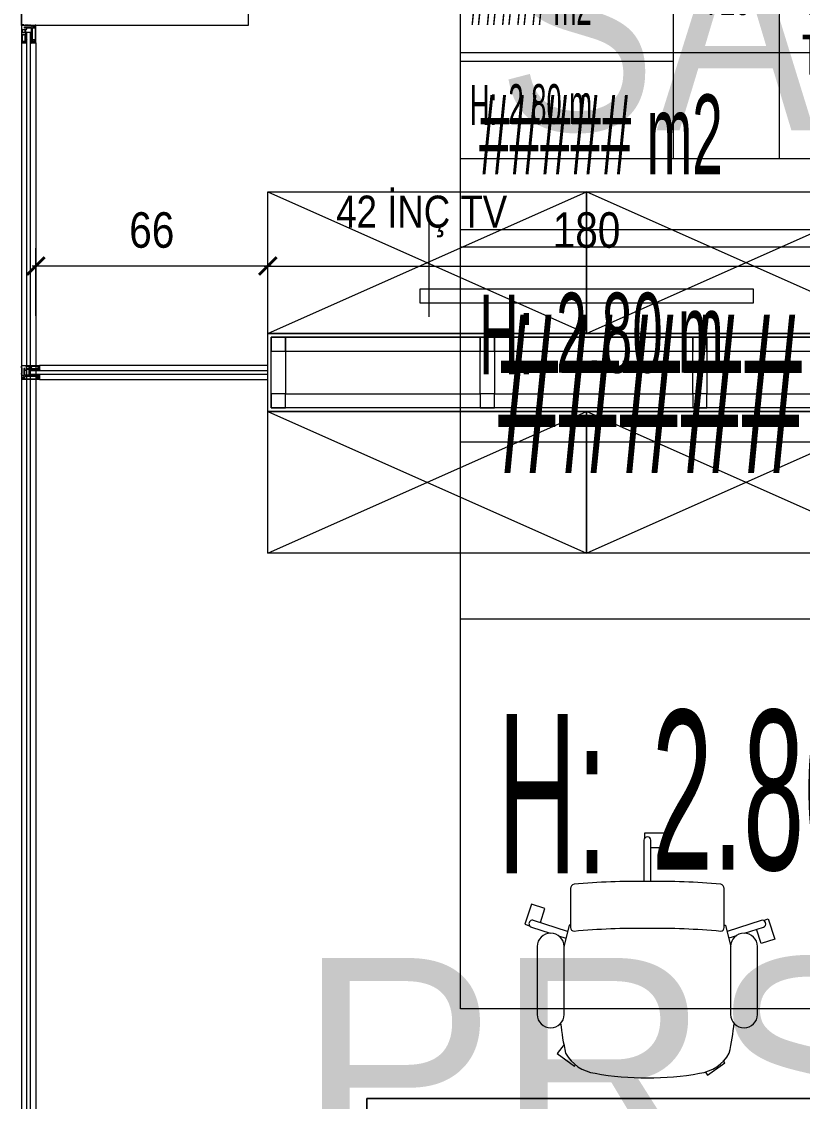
# Model space of a CAD drawing. Extents: x -9059 to 11889, y 0 to 6614.
# Drawn here: x 2472.5 to 2693, y 2610.9 to 2915.8 of the extents above; entities that cross this region are included whole.
import ezdxf
from ezdxf.enums import TextEntityAlignment as Align

# ---------------------------------------------------------------- set-up
doc = ezdxf.new("R2010")
doc.units = 0
doc.header["$LTSCALE"] = 10
doc.header["$MEASUREMENT"] = 0
doc.layers.get('0').update_dxf_attribs({"color": 9, "lineweight": 9})
for name, color, linetype, lineweight in [('05', 9, 'Continuous', 9), ('06D', 9, 'Continuous', 9), ('10', 9, 'Continuous', 9), ('11', 9, 'Continuous', 9), ('14', 9, 'Continuous', 9), ('15', 9, 'Continuous', 9), ('21_mahal200', 9, 'Continuous', 9), ('21_mahal200 @ 10 (1)', 9, 'Continuous', 9), ('21_mahal200 @ 10 (2)', 9, 'Continuous', 9), ('21_mahal200 @ 20', 9, 'Continuous', 9), ('21_mahal200 @ 5 (1)', 9, 'Continuous', 9), ('21_mahal200 @ 5 (2)', 9, 'Continuous', 9), ('40A', 9, 'Continuous', 9)]:
    doc.layers.add(name, color=color, linetype=linetype, lineweight=lineweight)
doc.styles.add('Arial', font='arial.ttf', dxfattribs={"height": 2.5})
doc.styles.add('MuuM_TEXT-STANDART', font='ARIALN.TTF')
doc.dimstyles.new('MuuM_DIM50', dxfattribs={"dimscale": 5, "dimtxt": 2, "dimasz": 1, "dimexe": 1, "dimexo": 1, "dimgap": 1, "dimtad": 1, "dimdec": 1, "dimrnd": 1, "dimdsep": 46, "dimtxsty": 'MuuM_TEXT-STANDART', "dimblk": 'ARCHTICK', "dimcen": 0, "dimdle": 0.2, "dimclrd": 256, "dimclre": 256, "dimclrt": 256, "dimadec": 0, "dimazin": 0, "dimtfac": 5, "dimtdec": 1, "dimtix": 1, "dimtmove": 2, "dimatfit": 3, "dimldrblk": 'DOT', "dimfxl": 5, "dimfxlon": 1, "dimtolj": 1, "dimlwd": -1, "dimlwe": -1, "dimarcsym": 0})
pattern_1 = [(45, (3387.24087, 5075.93023), (0.0883883476, -0.0883883476), []), (315, (3387.24087, 5075.93023), (-0.0883883476, -0.0883883476), [])]

# ---------------------------------------------------------------- blocks, each defined once
blk = doc.blocks.new('p-sand-porsche')
at = {"layer": '05', "ltscale": 0.02}
for points in [[(-1.61, 30.22), (-5.6, 28.92), (-6.84, 32.73), (-1.13, 34.58), (-0.7, 33.25)], [(-2.21, 32.08), (-2.21, 32.08)], [(-0.32, 32.74), (1.4, 27.44)], [(2.15, 25.12), (2.84, 23)], [(32.8, 23.53), (35.41, 25.43), (38.94, 20.57), (38.57, 20.31)], [(-0.9, 21.7), (-0.84, 22.1), (4.86, 23.5), (5.04, 23.53)], [(-22.84, -1), (-22.84, -5.2), (-26.84, -5.2), (-26.84, 0.8), (-25.44, 0.8)], [(-24.79, 1), (-24.79, 1)], [(-25.83, -0.08), (-25.81, -0.08)], [(-24.79, -1), (-24.79, -1)], [(40.65, -16.37), (41.53, -17.01), (38, -21.87), (37.36, -21.4)], [(-0.9, -21.7), (-0.84, -22.1), (4.86, -23.5), (5.04, -23.53)], [(2.15, -25.12), (2.84, -23)], [(-2.22, -32.75), (-2.65, -34.09), (3.05, -35.94), (4.29, -32.14), (0.29, -30.84)], [(-2.21, -32.07), (-2.21, -32.07)], [(-0.31, -32.69), (-0.31, -32.69)]]:
    blk.add_lwpolyline(points, dxfattribs=at)
for points in [[(0.89, 22.53), (-2.23, 32.12, -1.025339), (-0.31, 32.69), (-0.31, 32.69)], [(24.36, 31.1, -0.990997), (24.36, 23.5), (5.16, 23.5, -0.990997), (5.16, 31.1), (24.36, 31.1)], [(26.76, 24.5, -0.029436), (35.26, 23.1, -0.236009), (40.96, 14.75, -0.045719), (42.26, -0.02)], [(-13.2, 0, -0.028751), (-12.4, 20.7, -0.357908), (-11.18, 21.7)], [(-11.39, 21.7), (-0.2, 21.7, -0.413901), (0.8, 20.7, 0.028751), (0, 0)], [(-13.22, -1), (-24.84, -1, -1), (-24.84, 1), (-13.22, 1)], [(42.26, 0.02, -0.045719), (40.96, -14.75, -0.236009), (35.26, -23.1, -0.029436), (26.76, -24.5)], [(-11.18, -21.7, -0.357908), (-12.4, -20.7, -0.028751), (-13.2, 0)], [(0, 0, 0.028751), (0.8, -20.7, -0.413901), (-0.2, -21.7), (-11.39, -21.7)], [(1.4, -27.44), (-0.32, -32.74, -1), (-2.23, -32.12), (0.89, -22.52)], [(24.36, -31.1), (5.16, -31.1, -0.990997), (5.16, -23.5), (24.36, -23.5, -0.990997), (24.36, -31.1)]]:
    blk.add_lwpolyline(points, format="xyb", dxfattribs=at)
blk = doc.blocks.new('p-mobilya-porschee')
for points in [[(-45, 95), (-45, 140), (0, 140), (0, 0), (-200, 0), (-200, 95)], [(-191.5, -77.64), (-141.5, -77.64), (-141.5, -22.64), (-191.5, -22.64)], [(-47.52, -77.64), (-97.52, -77.64), (-97.52, -22.64), (-47.52, -22.64)]]:
    blk.add_lwpolyline(points, close=True)
for points in [[(0, 0), (0, 140), (-45, 140), (-45, 95)], [(0, 95), (-200, 95), (-200, 0), (0, 0)], [(-141.5, -27.64), (-186.5, -27.64), (-186.5, -72.64), (-141.5, -72.64)], [(-97.52, -27.64), (-52.52, -27.64), (-52.52, -72.64), (-97.52, -72.64)]]:
    blk.add_lwpolyline(points)
blk = doc.blocks.new('profil')
at = {"layer": '10'}
h = blk.add_hatch(dxfattribs=at)
h.set_pattern_fill('NET', color=256, angle=495, style=0)
h.set_pattern_definition(pattern_1)
h.paths.add_polyline_path([(2783.08, 2903.22), (2783.02, 2903.22), (2782.98, 2903.33), (2782.98, 2903.38), (2783.01, 2903.38), (2783.01, 2903.5), (2782.72, 2903.5), (2782.72, 2903.38), (2782.75, 2903.38), (2782.71, 2903.22), (2782.62, 2903.23), (2782.45, 2902.86), (2782.56, 2902.86), (2782.56, 2902.9), (2782.72, 2903.1, 0.2599), (2782.8, 2902.86), (2783.04, 2902.86, 0.382682)])
h.paths.add_polyline_path([(2782.84, 2903.1), (2783.03, 2903.1, -2.16717)], flags=16)
h = blk.add_hatch(dxfattribs=at)
h.set_pattern_fill('NET', color=256, angle=495, style=0)
h.set_pattern_definition([(45, (3390.96807, 5084.14935), (0.0883883476, -0.0883883476), []), (315, (3390.96807, 5084.14935), (-0.0883883476, -0.0883883476), [])])
h.paths.add_polyline_path([(2784.25, 2903.18), (2784.25, 2902.86), (2783.21, 2902.86), (2783.21, 2903.18)])
h = blk.add_hatch(dxfattribs=at)
h.set_pattern_fill('NET', color=256, angle=495, style=0)
h.set_pattern_definition([(45, (3412.02047, 5081.69331), (0.0883883476, -0.0883883476), []), (315, (3412.02047, 5081.69331), (-0.0883883476, -0.0883883476), [])])
h.paths.add_polyline_path([(2787.7, 2903.43), (2787.7, 2902.36), (2787.52, 2902.36), (2787.52, 2903.43)])
h = blk.add_hatch(dxfattribs=at)
h.set_pattern_fill('NET', color=256, angle=495, style=0)
h.set_pattern_definition(pattern_1)
h.paths.add_polyline_path([(2783.08, 2901.46), (2783.02, 2901.46), (2782.98, 2901.35), (2782.98, 2901.3), (2783.01, 2901.3), (2783.01, 2901.18), (2782.72, 2901.18), (2782.72, 2901.3), (2782.75, 2901.3), (2782.71, 2901.46), (2782.62, 2901.45), (2782.45, 2901.82), (2782.56, 2901.82), (2782.56, 2901.78), (2782.72, 2901.59, -0.2599), (2782.8, 2901.82), (2783.04, 2901.82, -0.382682)])
h.paths.add_polyline_path([(2782.84, 2901.58), (2783.03, 2901.58, 2.16717)], flags=16)
h = blk.add_hatch(dxfattribs=at)
h.set_pattern_fill('NET', color=256, angle=495, style=0)
h.set_pattern_definition([(45, (3390.96807, 5077.64021), (0.0883883476, -0.0883883476), []), (315, (3390.96807, 5077.64021), (-0.0883883476, -0.0883883476), [])])
h.paths.add_polyline_path([(2784.25, 2901.82), (2784.25, 2901.53), (2783.21, 2901.53), (2783.21, 2901.82)])
for points in [[(2782.61, 2903.22), (2782.45, 2902.86)], [(2782.72, 2903.1), (2782.56, 2902.9), (2782.56, 2902.86)], [(2782.99, 2903.5), (2782.72, 2903.5)], [(2784.87, 2903.91), (2785.03, 2903.91), (2785.03, 2904.14), (2782.83, 2904.14), (2782.83, 2903.91), (2783.13, 2903.91), (2783.13, 2903.37), (2785.03, 2903.37)], [(2783.21, 2903.18), (2783.21, 2903.18), (2783.21, 2902.84)], [(2784.25, 2902.84), (2784.25, 2903.18)], [(2785.62, 2903.18), (2785.62, 2901.53)], [(2787.52, 2903.43), (2787.7, 2903.43), (2787.7, 2902.36)], [(2782.62, 2901.45), (2782.45, 2901.82)], [(2782.72, 2901.59), (2782.56, 2901.78), (2782.56, 2901.82)], [(2782.78, 2900.5), (2782.78, 2900.95), (2783.09, 2900.95), (2783.09, 2901.24), (2783.18, 2901.24), (2783.08, 2901.46), (2783.02, 2901.46), (2782.98, 2901.35), (2782.98, 2901.3), (2783.01, 2901.3), (2783.01, 2901.06), (2782.72, 2901.06), (2782.72, 2901.3), (2782.75, 2901.3), (2782.71, 2901.46), (2782.62, 2901.45), (2782.63, 2900.34), (2787.59, 2900.34)], [(2783.01, 2901.18), (2782.72, 2901.18)], [(2783.18, 2901.24), (2783.21, 2901.24), (2783.21, 2901.84)], [(2784.25, 2901.84), (2784.25, 2901.53)], [(2787.52, 2902.36), (2787.7, 2902.36)]]:
    blk.add_lwpolyline(points, dxfattribs=at)
for points in [[(2787.52, 2901.37), (2787.52, 2901.89), (2787.7, 2901.89), (2787.7, 2902.03), (2787.52, 2902.03), (2787.52, 2903.67), (2787.7, 2903.67), (2787.7, 2904.1), (2787.58, 2904.1), (2787.58, 2904.34), (2782.61, 2904.34), (2782.61, 2903.22), (2782.72, 2903.22), (2782.76, 2903.4), (2782.71, 2903.4), (2782.71, 2903.77), (2782.99, 2903.77), (2782.99, 2903.22), (2783.14, 2903.22), (2783.18, 2903.18), (2786.43, 2903.18), (2786.5, 2902.88), (2786.8, 2902.88), (2786.8, 2903.49), (2787.12, 2903.49), (2787.12, 2901.37)], [(2785.67, 2903.32), (2786.35, 2903.32), (2786.35, 2904.02), (2786.42, 2904.06), (2786.42, 2904.14), (2785.61, 2904.14), (2785.61, 2904.01), (2785.67, 2903.95)]]:
    blk.add_lwpolyline(points, close=True, dxfattribs=at)
for points in [[(2783.03, 2903.1), (2782.84, 2903.1, 1)], [(2783.21, 2901.53), (2786.47, 2901.53, 0.414214), (2786.8, 2901.86), (2786.8, 2902.88)], [(2785.03, 2903.37), (2785.03, 2903.79), (2784.87, 2903.79, -1), (2784.87, 2903.91, 1)], [(2787.13, 2900.85), (2787.13, 2900.49), (2782.81, 2900.49), (2782.81, 2900.46, -0.561743), (2782.73, 2900.45, -0.595966), (2782.78, 2900.5, 2.204878)], [(2783.03, 2901.58), (2782.84, 2901.58, -1)], [(2783.09, 2901.24), (2783.21, 2900.66, 0.833203), (2783.52, 2900.66, 0.447088)], [(2783.52, 2900.66), (2783.52, 2901.11, -0.414214), (2783.63, 2901.22), (2786.88, 2901.22), (2786.88, 2900.49)], [(2787.59, 2900.34), (2787.59, 2900.49), (2787.25, 2900.49), (2787.25, 2900.97, 1), (2787.04, 2900.97)], [(2787.04, 2900.97, 0.305404), (2787.13, 2900.85, 5.773092)]]:
    blk.add_lwpolyline(points, format="xyb", dxfattribs=at)
for centre, radius, start, end in [((2782.97, 2903.05), 0.253, 168.6676, 234.1258), ((2782.93, 2903.02), 0.125, 139.5402, 40.4598), ((2782.86, 2903.06), 0.273, 305.9738, 36.4289), ((2782.97, 2901.64), 0.253, 125.8742, 191.3324), ((2782.93, 2901.66), 0.125, 319.5402, 220.4598), ((2782.86, 2901.62), 0.273, 323.5711, 54.0262)]:
    blk.add_arc(centre, radius, start, end, dxfattribs=at)
blk = doc.blocks.new('0a_roomno2')
blk.add_lwpolyline([(30, -16), (0, -16), (0, 0), (30, 0)], close=True)
for points in [[(0, 0), (30, 0)], [(0, -5), (30, -5)], [(12, -5), (12, -16)], [(18, -5), (18, -16)], [(24, -5), (24, -16)], [(12, -10.5), (0, -10.5)]]:
    blk.add_lwpolyline(points)
at = {"layer": '40A'}
blk.add_lwpolyline([(0, 0), (30, 0)], dxfattribs=at)
at = {"style": 'MuuM_TEXT-STANDART', "width": 0.6}
blk.add_text('H:', height=2.25, dxfattribs=at).set_placement((0.525, -12.962), align=Align.MIDDLE_LEFT)
at = {"style": 'Arial'}
blk.add_attdef('ODANO', (0, 1.505), '', height=3, dxfattribs=at)
blk.add_attdef('MEKANADI', text='', height=3, dxfattribs=at).set_placement((0.525, -4.75), align=Align.BOTTOM_LEFT)
at = {"style": 'MuuM_TEXT-STANDART', "width": 0.6}
for tag, p in [('YER01', (15, -7)), ('TAVAN01', (20.625, -7)), ('DUVAR01', (26.25, -7)), ('YER02', (15, -10.375)), ('TAVAN02', (20.625, -10.375)), ('DUVAR02', (26.25, -10.375)), ('YER03', (15, -13.75)), ('TAVAN03', (20.625, -13.75)), ('DUVAR03', (26.25, -13.75))]:
    blk.add_attdef(tag, text='', height=2.25, dxfattribs=at).set_placement(p, align=Align.MIDDLE_CENTER)
at = {"style": 'MuuM_TEXT-STANDART'}
blk.add_attdef('M2', text='', height=2.25, dxfattribs=at).set_placement((1.323, -7.805), align=Align.MIDDLE_LEFT)
at = {"style": 'MuuM_TEXT-STANDART', "width": 0.6}
blk.add_attdef('TEMIZTAVANYUKSEKLIGI', text='', height=2.25, dxfattribs=at).set_placement((2.7, -13.162), align=Align.MIDDLE_LEFT)
blk = doc.blocks.new('*U890')
at = {"layer": '21_mahal200 @ 10 (1)'}
ref = blk.add_blockref('0a_roomno2', (2596.46, 2957.05), dxfattribs=dict(at, xscale=10, yscale=10, zscale=10))
ref.add_attrib('ODANO', ' PRS-ZK-13', (2596.46, 2974.6), dxfattribs={"layer": '0', "height": 30, "style": 'Arial'})
ref.add_attrib('MEKANADI', 'SAT.SONR.MDR.ODASI', dxfattribs={"layer": '0', "height": 30, "style": 'Arial', "width": 0.8}).set_placement((2601.71, 2912.05), align=Align.BOTTOM_LEFT)
ref.add_attrib('M2', '##### m2', dxfattribs={"layer": '0', "height": 22.5, "style": 'MuuM_TEXT-STANDART', "width": 0.6}).set_placement((2601.71, 2883.93), align=Align.MIDDLE_LEFT)
ref.add_attrib('TEMIZTAVANYUKSEKLIGI', '2.80 m', dxfattribs={"layer": '0', "height": 22.5, "style": 'MuuM_TEXT-STANDART', "width": 0.6}).set_placement((2623.46, 2827.93), align=Align.MIDDLE_LEFT)
ref.add_attrib('YER01', 'Y25', dxfattribs={"layer": '0', "height": 22.5, "style": 'MuuM_TEXT-STANDART', "width": 0.6}).set_placement((2746.46, 2889.55), align=Align.MIDDLE_CENTER)
ref.add_attrib('TAVAN01', 'T05', dxfattribs={"layer": '0', "height": 22.5, "style": 'MuuM_TEXT-STANDART', "width": 0.6}).set_placement((2802.71, 2889.55), align=Align.MIDDLE_CENTER)
ref.add_attrib('DUVAR01', 'D07', dxfattribs={"layer": '0', "height": 22.5, "style": 'MuuM_TEXT-STANDART', "width": 0.6}).set_placement((2858.96, 2889.55), align=Align.MIDDLE_CENTER)
ref.add_attrib('TAVAN02', 'T09', dxfattribs={"layer": '0', "height": 22.5, "style": 'MuuM_TEXT-STANDART', "width": 0.6}).set_placement((2802.71, 2855.8), align=Align.MIDDLE_CENTER)
at = {"layer": '21_mahal200 @ 10 (2)'}
ref = blk.add_blockref('0a_roomno2', (2596.46, 2957.05), dxfattribs=dict(at, xscale=10, yscale=10, zscale=10))
ref.add_attrib('ODANO', ' PRS-ZK-13', (2596.46, 2974.6), dxfattribs={"layer": '0', "height": 30, "style": 'Arial'})
ref.add_attrib('MEKANADI', 'SAT.SONR.MDR.ODASI', dxfattribs={"layer": '0', "height": 30, "style": 'Arial', "width": 0.8}).set_placement((2601.71, 2912.05), align=Align.BOTTOM_LEFT)
ref.add_attrib('M2', '##### m2', dxfattribs={"layer": '0', "height": 22.5, "style": 'MuuM_TEXT-STANDART', "width": 0.6}).set_placement((2601.71, 2883.93), align=Align.MIDDLE_LEFT)
ref.add_attrib('TEMIZTAVANYUKSEKLIGI', '2.80 m', dxfattribs={"layer": '0', "height": 22.5, "style": 'MuuM_TEXT-STANDART', "width": 0.6}).set_placement((2623.46, 2827.93), align=Align.MIDDLE_LEFT)
ref.add_attrib('YER01', 'Y25', dxfattribs={"layer": '0', "height": 22.5, "style": 'MuuM_TEXT-STANDART', "width": 0.6}).set_placement((2746.46, 2889.55), align=Align.MIDDLE_CENTER)
ref.add_attrib('TAVAN01', 'T05', dxfattribs={"layer": '0', "height": 22.5, "style": 'MuuM_TEXT-STANDART', "width": 0.6}).set_placement((2802.71, 2889.55), align=Align.MIDDLE_CENTER)
ref.add_attrib('DUVAR01', 'D07', dxfattribs={"layer": '0', "height": 22.5, "style": 'MuuM_TEXT-STANDART', "width": 0.6}).set_placement((2858.96, 2889.55), align=Align.MIDDLE_CENTER)
ref.add_attrib('TAVAN02', 'T09', dxfattribs={"layer": '0', "height": 22.5, "style": 'MuuM_TEXT-STANDART', "width": 0.6}).set_placement((2802.71, 2855.8), align=Align.MIDDLE_CENTER)
at = {"layer": '21_mahal200 @ 20'}
ref = blk.add_blockref('0a_roomno2', (2596.46, 2957.05), dxfattribs=dict(at, xscale=20, yscale=20, zscale=20))
ref.add_attrib('MEKANADI', 'SAT.SONR.MDR.ODASI', dxfattribs={"layer": '0', "height": 60, "style": 'Arial', "width": 0.8}).set_placement((2606.96, 2867.05), align=Align.BOTTOM_LEFT)
ref.add_attrib('M2', '##### m2', dxfattribs={"layer": '0', "height": 45, "style": 'MuuM_TEXT-STANDART', "width": 0.6}).set_placement((2606.96, 2810.8), align=Align.MIDDLE_LEFT)
ref.add_attrib('TEMIZTAVANYUKSEKLIGI', '2.80 m', dxfattribs={"layer": '0', "height": 45, "style": 'MuuM_TEXT-STANDART', "width": 0.6}).set_placement((2650.46, 2698.81), align=Align.MIDDLE_LEFT)
at = {"layer": '21_mahal200 @ 5 (1)'}
ref = blk.add_blockref('0a_roomno2', (2596.46, 2957.05), dxfattribs=dict(at, xscale=5, yscale=5, zscale=5))
ref.add_attrib('ODANO', ' PRS-ZK-13', (2596.46, 2965.83), dxfattribs={"layer": '0', "height": 15, "style": 'Arial'})
ref.add_attrib('MEKANADI', 'SAT.SONR.MDR.ODASI', dxfattribs={"layer": '0', "height": 15, "style": 'Arial', "width": 0.8}).set_placement((2599.08, 2934.55), align=Align.BOTTOM_LEFT)
ref.add_attrib('M2', '##### m2', dxfattribs={"layer": '0', "height": 11.25, "style": 'MuuM_TEXT-STANDART', "width": 0.6}).set_placement((2599.08, 2920.49), align=Align.MIDDLE_LEFT)
ref.add_attrib('TEMIZTAVANYUKSEKLIGI', '2.80 m', dxfattribs={"layer": '0', "height": 11.25, "style": 'MuuM_TEXT-STANDART', "width": 0.6}).set_placement((2609.96, 2892.49), align=Align.MIDDLE_LEFT)
ref.add_attrib('YER01', 'Y25', dxfattribs={"layer": '0', "height": 11.25, "style": 'MuuM_TEXT-STANDART', "width": 0.6}).set_placement((2671.46, 2923.3), align=Align.MIDDLE_CENTER)
ref.add_attrib('TAVAN01', 'T05', dxfattribs={"layer": '0', "height": 11.25, "style": 'MuuM_TEXT-STANDART', "width": 0.6}).set_placement((2699.58, 2923.3), align=Align.MIDDLE_CENTER)
ref.add_attrib('DUVAR01', 'D07', dxfattribs={"layer": '0', "height": 11.25, "style": 'MuuM_TEXT-STANDART', "width": 0.6}).set_placement((2727.71, 2923.3), align=Align.MIDDLE_CENTER)
ref.add_attrib('TAVAN02', 'T09', dxfattribs={"layer": '0', "height": 11.25, "style": 'MuuM_TEXT-STANDART', "width": 0.6}).set_placement((2699.58, 2906.43), align=Align.MIDDLE_CENTER)
at = {"layer": '21_mahal200 @ 5 (2)'}
ref = blk.add_blockref('0a_roomno2', (2596.46, 2957.05), dxfattribs=dict(at, xscale=5, yscale=5, zscale=5))
ref.add_attrib('ODANO', ' PRS-ZK-13', (2596.46, 2965.83), dxfattribs={"layer": '0', "height": 15, "style": 'Arial'})
ref.add_attrib('MEKANADI', 'SAT.SONR.MDR.ODASI', dxfattribs={"layer": '0', "height": 15, "style": 'Arial', "width": 0.8}).set_placement((2599.08, 2934.55), align=Align.BOTTOM_LEFT)
ref.add_attrib('M2', '##### m2', dxfattribs={"layer": '0', "height": 11.25, "style": 'MuuM_TEXT-STANDART', "width": 0.6}).set_placement((2599.08, 2920.49), align=Align.MIDDLE_LEFT)
ref.add_attrib('TEMIZTAVANYUKSEKLIGI', '2.80 m', dxfattribs={"layer": '0', "height": 11.25, "style": 'MuuM_TEXT-STANDART', "width": 0.6}).set_placement((2609.96, 2892.49), align=Align.MIDDLE_LEFT)
ref.add_attrib('YER01', 'Y25', dxfattribs={"layer": '0', "height": 11.25, "style": 'MuuM_TEXT-STANDART', "width": 0.6}).set_placement((2671.46, 2923.3), align=Align.MIDDLE_CENTER)
ref.add_attrib('TAVAN01', 'T05', dxfattribs={"layer": '0', "height": 11.25, "style": 'MuuM_TEXT-STANDART', "width": 0.6}).set_placement((2699.58, 2923.3), align=Align.MIDDLE_CENTER)
ref.add_attrib('DUVAR01', 'D07', dxfattribs={"layer": '0', "height": 11.25, "style": 'MuuM_TEXT-STANDART', "width": 0.6}).set_placement((2727.71, 2923.3), align=Align.MIDDLE_CENTER)
ref.add_attrib('TAVAN02', 'T09', dxfattribs={"layer": '0', "height": 11.25, "style": 'MuuM_TEXT-STANDART', "width": 0.6}).set_placement((2699.58, 2906.43), align=Align.MIDDLE_CENTER)
blk = doc.blocks.new('*U893')
at = {"layer": '21_mahal200 @ 20'}
ref = blk.add_blockref('0a_roomno2', (2527.19, 2556.28), dxfattribs=dict(at, xscale=20, yscale=20, zscale=20))
ref.add_attrib('ODANO', ' PRS-ZK-14', (2527.19, 2591.38), dxfattribs={"layer": '0', "height": 60, "style": 'Arial'})
blk = doc.blocks.new('dfsdfsdfsdaaa')
at = {"layer": '10'}
for points in [[(1902.06, -1516.14), (1902.06, -1520.14), (1906.06, -1520.14), (1906.06, -1516.14)], [(1906.06, -1520.14), (1961.06, -1520.14), (1961.06, -1516.14), (1906.06, -1516.14)], [(1961.06, -1516.14), (1961.06, -1520.14), (1965.06, -1520.14), (1965.06, -1516.14)], [(1965.06, -1520.14), (2021.06, -1520.14), (2021.06, -1516.14), (1965.06, -1516.14)], [(2021.06, -1516.14), (2021.06, -1520.14), (2025.06, -1520.14), (2025.06, -1516.14)], [(2025.06, -1520.14), (2076.06, -1520.14), (2076.06, -1516.14), (2025.06, -1516.14)], [(2076.06, -1516.14), (2076.06, -1520.14), (2080.06, -1520.14), (2080.06, -1516.14)], [(1902.06, -1520.14), (1906.06, -1520.14), (1906.06, -1532.14), (1902.06, -1532.14)], [(1961.06, -1520.14), (1965.06, -1520.14), (1965.06, -1532.14), (1961.06, -1532.14)], [(2021.06, -1520.14), (2025.06, -1520.14), (2025.06, -1532.14), (2021.06, -1532.14)], [(2076.06, -1520.14), (2080.06, -1520.14), (2080.06, -1532.14), (2076.06, -1532.14)], [(1902.06, -1532.14), (1902.06, -1536.14), (1906.06, -1536.14), (1906.06, -1532.14)], [(1906.06, -1532.14), (1961.06, -1532.14), (1961.06, -1536.14), (1906.06, -1536.14)], [(1961.06, -1532.14), (1961.06, -1536.14), (1965.06, -1536.14), (1965.06, -1532.14)], [(1965.06, -1532.14), (2021.06, -1532.14), (2021.06, -1536.14), (1965.06, -1536.14)], [(2021.06, -1532.14), (2021.06, -1536.14), (2025.06, -1536.14), (2025.06, -1532.14)], [(2025.06, -1532.14), (2076.06, -1532.14), (2076.06, -1536.14), (2025.06, -1536.14)], [(2076.06, -1532.14), (2076.06, -1536.14), (2080.06, -1536.14), (2080.06, -1532.14)]]:
    blk.add_lwpolyline(points, close=True, dxfattribs=at)
at = {"layer": '11'}
for points in [[(1901.06, -1515.14), (2081.06, -1515.14), (2081.06, -1537.14), (1901.06, -1537.14)], [(1902.06, -1516.14), (2080.06, -1516.14), (2080.06, -1536.14), (1902.06, -1536.14)]]:
    blk.add_lwpolyline(points, close=True, dxfattribs=at)
blk = doc.blocks.new('_ArchTick')
at = {"color": 0, "linetype": 'ByBlock', "const_width": 0.15}
blk.add_lwpolyline([(-0.5, -0.5), (0.5, 0.5)], dxfattribs=at)
blk = doc.blocks.new('*D624')
at = {"transparency": 16777216}
for p, q in [((2476.54, 2832.73), (2476.54, 2851.77)), ((2542.04, 2832.73), (2542.04, 2851.77)), ((2543.04, 2846.77), (2475.54, 2846.77))]:
    blk.add_line(p, q, dxfattribs=at)
at = {"transparency": 16777216, "xscale": 5, "yscale": 5, "zscale": 5, "rotation": 180}
blk.add_blockref('_ArchTick', (2476.54, 2846.77), dxfattribs=at)
at = {"transparency": 16777216, "xscale": 5, "yscale": 5, "zscale": 5}
blk.add_blockref('_ArchTick', (2542.04, 2846.77), dxfattribs=at)
at = {"transparency": 16777216, "insert": (2509.29, 2856.87), "char_height": 10, "attachment_point": 5, "style": 'MuuM_TEXT-STANDART'}
blk.add_mtext('\\A1;66', dxfattribs=at)
blk = doc.blocks.new('_Dot')
at = {"color": 0, "linetype": 'ByBlock', "lineweight": -2}
blk.add_line((-0.5, 0), (-1, 0), dxfattribs=at)
at = {"color": 0, "linetype": 'ByBlock', "const_width": 0.5}
blk.add_lwpolyline([(-0.25, 0, 1), (0.25, 0, 1)], format="xyb", close=True, dxfattribs=at)
blk = doc.blocks.new('DOT')
at = {"color": 0, "linetype": 'ByBlock'}
blk.add_line((-0.5, 0), (-1, 0), dxfattribs=at)
at = {"color": 0, "linetype": 'ByBlock', "const_width": 0.5}
blk.add_lwpolyline([(-0.25, 0, 1), (0.25, 0, 1)], format="xyb", close=True, dxfattribs=at)
blk = doc.blocks.new('*D625')
at = {"transparency": 16777216}
for p, q in [((2542.04, 2832.73), (2542.04, 2851.77)), ((2722.04, 2832.73), (2722.04, 2851.77)), ((2541.04, 2846.77), (2723.04, 2846.77))]:
    blk.add_line(p, q, dxfattribs=at)
at = {"transparency": 16777216, "xscale": 5, "yscale": 5, "zscale": 5, "rotation": 180}
blk.add_blockref('_ArchTick', (2542.04, 2846.77), dxfattribs=at)
at = {"transparency": 16777216, "xscale": 5, "yscale": 5, "zscale": 5}
blk.add_blockref('_ArchTick', (2722.04, 2846.77), dxfattribs=at)
at = {"transparency": 16777216, "insert": (2632.04, 2856.87), "char_height": 10, "attachment_point": 5, "style": 'MuuM_TEXT-STANDART'}
blk.add_mtext('\\A1;180', dxfattribs=at)
blk = doc.blocks.new('zazazas')
at = {"layer": '05'}
for points in [[(1478.24, 2878.15), (1518.24, 2878.15), (1518.24, 2788.15), (1478.24, 2788.15)], [(1478.24, 2788.15), (1518.24, 2788.15), (1518.24, 2698.15), (1478.24, 2698.15)]]:
    blk.add_lwpolyline(points, close=True, dxfattribs=at)
for points in [[(1478.24, 2878.15), (1518.24, 2788.15)], [(1518.24, 2878.15), (1478.24, 2788.15)], [(1478.24, 2788.15), (1518.24, 2698.15)], [(1478.24, 2698.15), (1518.24, 2788.15)]]:
    blk.add_lwpolyline(points, dxfattribs=at)
blk = doc.blocks.new('*D632')
at = {"transparency": 16777216}
for p, q in [((1859.76, 2765.73), (1839.76, 2765.73)), ((1844.76, 2689.8), (1844.76, 2766.73)), ((1836.54, 2690.8), (1849.76, 2690.8))]:
    blk.add_line(p, q, dxfattribs=at)
at = {"transparency": 16777216, "xscale": 5, "yscale": 5, "zscale": 5}
for p, rotation in [((1844.76, 2765.73), 90), ((1844.76, 2690.8), 270)]:
    blk.add_blockref('_ArchTick', p, dxfattribs=dict(at, rotation=rotation))
at = {"transparency": 16777216, "insert": (1834.68, 2728.26), "char_height": 10, "attachment_point": 5, "rotation": 90, "style": 'MuuM_TEXT-STANDART'}
blk.add_mtext('\\A1;75', dxfattribs=at)
blk = doc.blocks.new('*D633')
at = {"transparency": 16777216}
for p, q in [((1844.76, 2765.73), (1844.76, 2770.73)), ((1859.76, 2765.73), (1839.76, 2765.73)), ((1859.76, 2765.73), (1839.76, 2765.73)), ((1844.76, 2765.73), (1844.76, 2760.73))]:
    blk.add_line(p, q, dxfattribs=at)
at = {"transparency": 16777216, "xscale": 5, "yscale": 5, "zscale": 5}
for rotation in [90, 270]:
    blk.add_blockref('_ArchTick', (1844.76, 2765.73), dxfattribs=dict(at, rotation=rotation))
at = {"transparency": 16777216, "insert": (1834.66, 2765.73), "char_height": 10, "attachment_point": 5, "rotation": 90, "style": 'MuuM_TEXT-STANDART'}
blk.add_mtext('\\A1;0', dxfattribs=at)

msp = doc.modelspace()

# ---------------------------------------------------------------- linework, layer by layer
msp.add_lwpolyline([(2587.63, 2832.45), (2587.63, 2859.72)])
at = {"layer": '05', "color": 1}
msp.add_lwpolyline([(2679.04, 2836.32), (2585.04, 2836.32), (2585.04, 2840.32), (2679.04, 2840.32), (2679.04, 2836.32)], dxfattribs=at)
at = {"layer": '06D'}
for p, q in [((2472.54, 2986.14), (2472.54, 2366.73)), ((2476.54, 2909.78), (2476.54, 2370.73)), ((2477.61, 2818.73), (2542.04, 2818.73)), ((2477.61, 2814.73), (2542.04, 2814.73))]:
    msp.add_line(p, q, dxfattribs=at)
at = {"layer": '14'}
msp.add_lwpolyline([(2472.54, 2978.73), (2536.54, 2978.73), (2536.54, 2914.73), (2472.54, 2914.73)], close=True, dxfattribs=at)
at = {"layer": '15'}
for p, q in [((2474.04, 2368.22), (2474.04, 2912.77)), ((2475.04, 2368.22), (2475.04, 2912.77)), ((2542.04, 2817.22), (2474.62, 2817.22)), ((2474.62, 2816.22), (2542.04, 2816.22))]:
    msp.add_line(p, q, dxfattribs=at)

# ---------------------------------------------------------------- block references
at = {"rotation": 90}
for name, p in [('profil', (5376.88, 127.15)), ('zazazas', (5420.19, 1349.49)), ('zazazas', (5420.19, 1287.49))]:
    msp.add_blockref(name, p, dxfattribs=at)
msp.add_blockref('dfsdfsdfsdaaa', (640.98, 4342.86))
at = {"xscale": -1}
msp.add_blockref('profil', (5260.24, -85.62), dxfattribs=at)
at = {"layer": '05', "xscale": -1, "rotation": 90}
msp.add_blockref('p-sand-porsche', (2649.22, 2659.78), dxfattribs=at)
at = {"layer": '05'}
msp.add_blockref('p-mobilya-porschee', (2769.99, 2516.73), dxfattribs=at)
at = {"layer": '21_mahal200', "color": 6}
for name in ['*U890', '*U893']:
    msp.add_blockref(name, (0, 0), dxfattribs=at)

# ---------------------------------------------------------------- texts
at = {"style": 'MuuM_TEXT-STANDART'}
msp.add_text('42 İNÇ TV', height=9.028, dxfattribs=at).set_placement((2561.36, 2857.62))

# ---------------------------------------------------------------- dimensions: what is measured, and where the dimension line sits
for base, p2, picture, middle in [((2476.54, 2846.77), (2476.54, 2827.73), '*D624', (2509.29, 2856.87)), ((2722.04, 2846.77), (2722.04, 2827.73), '*D625', (2632.04, 2856.87))]:
    dim = msp.add_linear_dim(base=base, p1=(2542.04, 2827.73), p2=p2, dimstyle='MuuM_DIM50', override={"dimldrblk": 'DOT', "dimfxl": 3})
    dim.commit()
    dim.dimension.update_dxf_attribs({"geometry": picture, "text_midpoint": middle})
for base, p1, p2, picture, middle in [((1844.7613607, 2765.7258719), (2542.03527448, 2765.7258719), (2632.03527448, 2765.7258719), '*D633', (1834.65563082, 2765.7258719)), ((1844.76, 2765.73), (1831.54, 2690.8), (2542.04, 2765.73), '*D632', (1834.68, 2728.26))]:
    dim = msp.add_linear_dim(base=base, p1=p1, p2=p2, angle=90, dimstyle='MuuM_DIM50', override={"dimldrblk": 'DOT', "dimfxl": 3})
    dim.commit()
    dim.dimension.update_dxf_attribs({"geometry": picture, "text_midpoint": middle})

doc.saveas('drawing.dxf')
